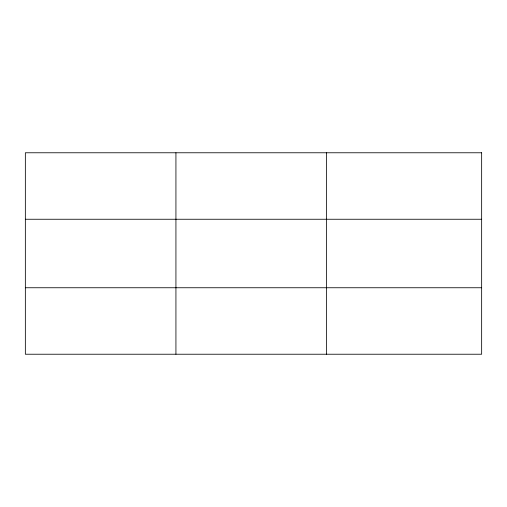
<?xml version="1.0" encoding="UTF-8"?>
<svg xmlns="http://www.w3.org/2000/svg" width="507" height="507" viewBox="0 0 507 507"><rect width="100%" height="100%" fill="white"/><g stroke="black" fill="none" stroke-linecap="round" stroke-linejoin="round"><path stroke-width="0.76" d="M175.929 152.772L175.929 354.228M326.508 152.772L326.508 354.228M25.35 219.252L481.65 219.252M25.35 287.748L481.65 287.748M481.65 152.772L481.65 354.228L25.35 354.228L25.35 152.772L481.65 152.772"/></g></svg>
